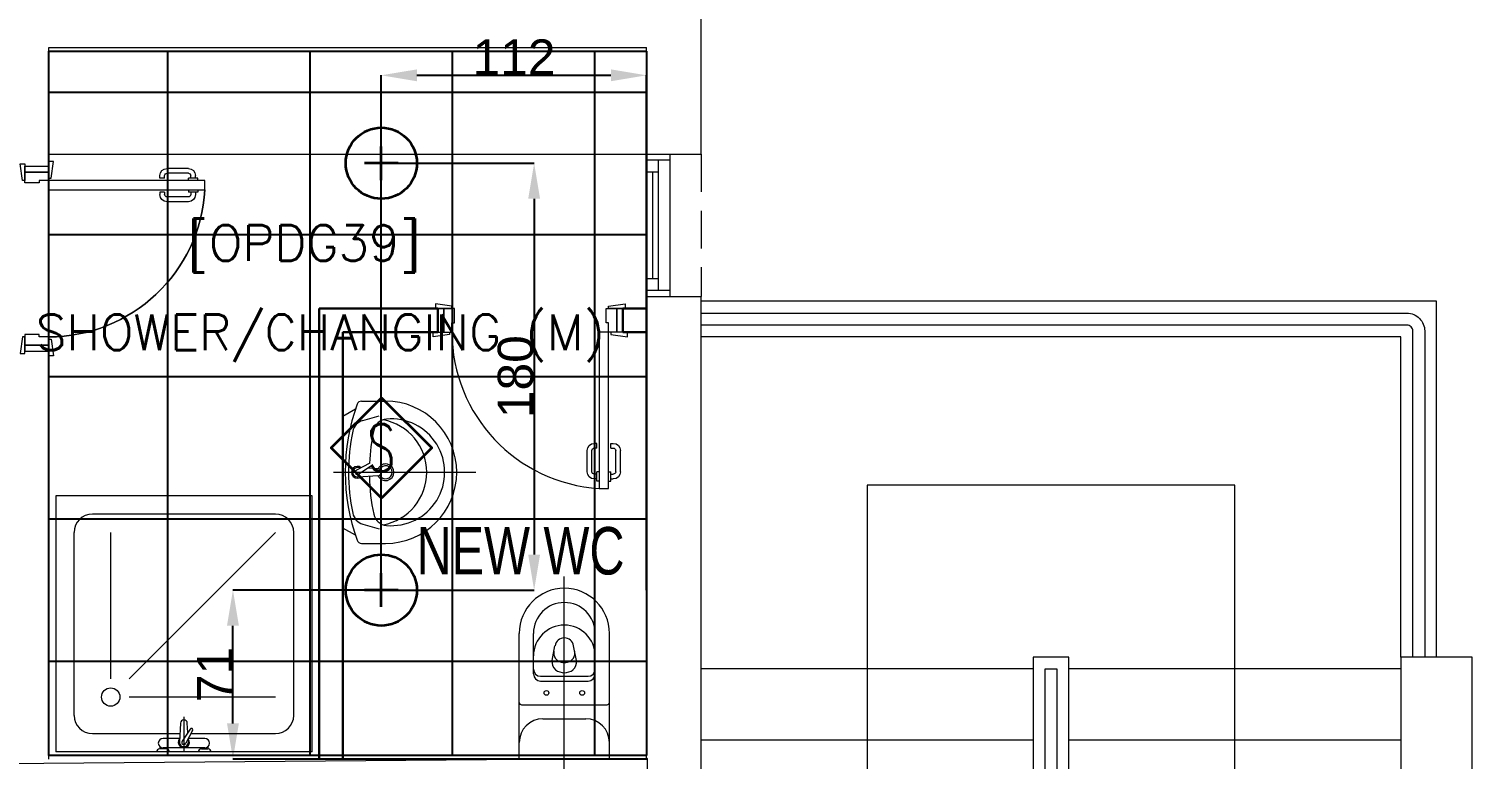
# Model space of a CAD drawing. Header units: inches. Extents: x -12418 to 57169, y -29325 to 19878.
# Drawn here: x 46214 to 52298, y 2502 to 5581 of the extents above; entities that cross this region are included whole.
import ezdxf
from ezdxf.enums import TextEntityAlignment as Align

# ---------------------------------------------------------------- set-up
doc = ezdxf.new("R2010")
doc.units = ezdxf.units.IN
doc.header["$LTSCALE"] = 25
doc.header["$MEASUREMENT"] = 0
doc.header["$PDMODE"] = 3
doc.linetypes.add('00-Ground Floor$0$HIDDEN', pattern=[9.525, 6.35, -3.175])
doc.layers.get('0').update_dxf_attribs({"color": 8})
doc.layers.get('Defpoints').update_dxf_attribs({"color": 8})
for name, color, linetype, lineweight in [('00-Ground Floor$0$72_EGR_BASE_TEXT', 252, 'Continuous', 5), ('00-Ground Floor$0$Aluminum', 251, 'Continuous', 5), ('00-Ground Floor$0$C-HYDR-CTCH', 251, 'Continuous', 5), ('00-Ground Floor$0$Proj', 251, 'Continuous', 5), ('00-Ground Floor$0$SANIT', 250, 'Continuous', 5), ('00-Ground Floor$0$Structure', 251, 'Continuous', 5), ('00-Ground Floor$0$Walls', 251, 'Continuous', 5), ('00-Ground Floor$0$Wooden Joinery', 251, 'Continuous', 5), ('E-DIM', 6, 'Continuous', 18), ('E-LITE-CIRC-NUMB', 6, 'Continuous', 25), ('E-LITE-CLNG @ 100', 150, 'Continuous', 35), ('E-LITE-CTRL', 6, 'Continuous', 25), ('F-ALRM-CLNG @ 100', 33, 'Continuous', 35)]:
    doc.layers.add(name, color=color, linetype=linetype, lineweight=lineweight)
doc.layers.add('00-Ground Floor$0$False Ceiling', color=251, linetype='Continuous')
doc.layers.add('00-Ground Floor$0$X-WHITE glass', color=255, linetype='Continuous')
doc.styles.add('00-Ground Floor$0$SIMPLEX', font='SIMPLEX.shx', dxfattribs={"height": 150})
doc.styles.add('00-Ground Floor$0$X3G_ENTITY_2587F5', font='swisscl.ttf', dxfattribs={"height": 200})
doc.styles.add('DC_Simplex', font='SIMPLEX.shx', dxfattribs={"width": 0.7})
doc.styles.get("Standard").update_dxf_attribs({"font": 'arial.ttf'})
doc.dimstyles.get("Standard").update_dxf_attribs({"dimtxt": 150, "dimasz": 150, "dimexe": 0.18, "dimexo": 0.0625, "dimgap": 1, "dimtad": 1, "dimdec": 0, "dimlfac": 0.1, "dimzin": 0, "dimdsep": 46, "dimtxsty": 'Standard', "dimcen": 0.09, "dimclrd": 256, "dimclrt": 7, "dimadec": 0, "dimazin": 0, "dimtfac": 1, "dimtdec": 0, "dimtofl": 0, "dimtmove": 0, "dimatfit": 3, "dimfxl": 1, "dimtolj": 1, "dimtzin": 0, "dimarcsym": 0})

# ---------------------------------------------------------------- blocks, each defined once
blk = doc.blocks.new('00-Ground Floor$0$A$C72370EFE')
at = {"layer": '00-Ground Floor$0$Wooden Joinery'}
for p, q in [((-0.01, -0.04), (-0.02, -0.04)), ((-0.01, -0.06), (-0.02, -0.06)), ((-0.01, -0.03), (-0.01, -0.07)), ((0, -0.03), (-0.01, -0.03)), ((0.04, -0.03), (0.05, -0.03)), ((0.05, -0.03), (0.05, -0.07)), ((0.05, -0.04), (0.06, -0.04)), ((0.05, -0.06), (0.06, -0.06)), ((-0.05, -0.07), (-0.05, -0.16)), ((-0.03, -0.07), (-0.03, -0.16)), ((0, -0.07), (-0.01, -0.07)), ((0.04, -0.07), (0.05, -0.07)), ((0.07, -0.07), (0.07, -0.16)), ((0.09, -0.07), (0.09, -0.16)), ((-0.01, -0.17), (-0.02, -0.17)), ((-0.01, -0.17), (-0.01, -0.19)), ((0.05, -0.17), (0.06, -0.17)), ((0.05, -0.17), (0.05, -0.19)), ((-0.01, -0.19), (-0.02, -0.19)), ((0.05, -0.19), (0.06, -0.19))]:
    blk.add_line(p, q, dxfattribs=at)
for centre, radius, start, end in [((-0.02, -0.07), 0.03, 90, 180), ((-0.02, -0.07), 0.01, 90, 180), ((0.06, -0.07), 0.03, 0, 90), ((0.06, -0.07), 0.01, 0, 90), ((-0.02, -0.16), 0.03, 180, 270), ((-0.02, -0.16), 0.01, 180, 270), ((0.06, -0.16), 0.01, 270, 0), ((0.06, -0.16), 0.03, 270, 0)]:
    blk.add_arc(centre, radius, start, end, dxfattribs=at)
blk = doc.blocks.new('00-Ground Floor$0$A$C268A7CF0')
at = {"layer": '00-Ground Floor$0$Wooden Joinery'}
for points in [[(80, 758.8), (80, 768.8), (10, 778.8), (10, 758.8)], [(740, 758.8), (740, 768.8), (810, 778.8), (810, 758.8)], [(70, 658.8), (70, 648.8), (0, 638.8), (0, 658.8)], [(120, 658.8), (120, 0), (80, 0), (80, 658.8)], [(750, 658.8), (750, 648.8), (820, 638.8), (820, 658.8)]]:
    blk.add_lwpolyline(points, close=True, dxfattribs=at)
for points in [[(45, 658.8), (45, 758.8), (20, 758.8), (20, 658.8), (45, 658.8)], [(45, 658.8), (80, 658.8), (80, 698.8), (90, 698.8), (90, 758.8), (45, 758.8), (45, 658.8)], [(775, 658.8), (740, 658.8), (740, 698.8), (730, 698.8), (730, 758.8), (775, 758.8), (775, 658.8)], [(775, 658.8), (775, 758.8), (800, 758.8), (800, 658.8), (775, 658.8)]]:
    blk.add_lwpolyline(points, dxfattribs=at)
blk.add_arc((80, 658.8), 660, 273.4748, 0, dxfattribs=at)
at = {"layer": '00-Ground Floor$0$Wooden Joinery', "xscale": 999.9999999998854, "yscale": 999.9999999998854, "zscale": 999.9999999998854, "rotation": 180}
blk.add_blockref('00-Ground Floor$0$A$C72370EFE', (120, 0), dxfattribs=at)
blk = doc.blocks.new('00-Ground Floor$0$A$Ce9e1c4c3')
at = {"layer": '00-Ground Floor$0$False Ceiling', "color": 254}
for p, q in [((-53702.1, 5487.6, 0), (-51182.1, 5487.6, 0)), ((-53702.1, 2517.6, 0), (-53702.1, 5487.6, 0)), ((-51182.1, 5487.6, 0), (-51182.1, 2517.6, 0)), ((-51182.1, 2517.6, 0), (-53702.1, 2517.6, 0))]:
    blk.add_line(p, q, dxfattribs=at)
at = {"layer": '00-Ground Floor$0$False Ceiling', "color": 254, "linetype": 'Continuous'}
for p, q in [((-53200, 2517.6), (-53200, 5487.6)), ((-52600, 2517.6), (-52600, 5487.6)), ((-52000, 2517.6), (-52000, 5487.6)), ((-51400, 2517.6), (-51400, 5487.6)), ((-53702.1, 5315), (-51182.1, 5315)), ((-53702.1, 4715), (-51182.1, 4715)), ((-53702.1, 4115), (-51182.1, 4115)), ((-53702.1, 3515), (-51182.1, 3515)), ((-53702.1, 2915), (-51182.1, 2915))]:
    blk.add_line(p, q, dxfattribs=at)
blk = doc.blocks.new('00-Ground Floor')
at = {"color": 5}
blk.add_line((47787.2, 3983.9, 0), (47787.2, 3983.9, 0), dxfattribs=at)
at = {"layer": '00-Ground Floor$0$Aluminum'}
for p, q in [((48817.9, 4452.6, 0), (48817.9, 5052.6, 0)), ((48917.9, 4452.6, 0), (48917.9, 5052.6, 0)), ((48917.9, 5027.6, 0), (48817.9, 5027.6, 0)), ((48867.9, 4477.6, 0), (48867.9, 5027.6, 0)), ((48867.9, 4977.6, 0), (48817.9, 4977.6, 0)), ((48842.9, 4977.6, 0), (48842.9, 4527.6, 0)), ((48867.9, 4527.6, 0), (48817.9, 4527.6, 0)), ((48917.9, 4477.6, 0), (48817.9, 4477.6, 0))]:
    blk.add_line(p, q, dxfattribs=at)
at = {"layer": '00-Ground Floor$0$C-HYDR-CTCH', "flags": 128}
blk.add_lwpolyline([(45935.6, 2481.2), (45943.1, -943.6), (48829.4, -919.7), (48821.9, 2505.1), (45935.6, 2481.2)], dxfattribs=at)
at = {"layer": '00-Ground Floor$0$Proj', "linetype": '00-Ground Floor$0$HIDDEN'}
blk.add_line((49047.9, 5052.6, 0), (49047.9, 4452.6, 0), dxfattribs=at)
at = {"layer": '00-Ground Floor$0$Proj'}
for p, q in [((50597.9, 2932.6, 0), (50447.9, 2932.6, 0)), ((50447.9, 2932.6, 0), (50447.9, 1682.6, 0)), ((50447.9, 2882.6, 0), (49047.9, 2882.6, 0)), ((50497.9, 1734.3, 0), (50497.9, 2882.6, 0)), ((50497.9, 2882.6, 0), (50547.9, 2882.6, 0)), ((51997.9, 2882.6, 0), (50597.9, 2882.6, 0)), ((50447.9, 2582.6, 0), (49047.9, 2582.6, 0)), ((51997.9, 2582.6, 0), (50597.9, 2582.6, 0))]:
    blk.add_line(p, q, dxfattribs=at)
at = {"layer": '00-Ground Floor$0$Proj', "elevation": 0}
for points in [[(52147.9, 2932.6), (52147.9, 4432.6), (49047.9, 4432.6)], [(51997.9, 2932.6), (51997.9, 4282.6), (49047.9, 4282.6)], [(51297.9, -817.4), (51297.9, 3657.6), (49747.9, 3657.6), (49747.9, 1117.8)], [(51297.9, -817.4), (51297.9, 3657.6), (49747.9, 3657.6), (49747.9, 1117.8)], [(50547.9, 2882.6), (50547.9, -767.4), (50597.9, -767.4), (50597.9, 2932.6)]]:
    blk.add_lwpolyline(points, dxfattribs=at)
for points in [[(49047.9, 4382.6), (52022.9, 4382.6, -0.414214), (52097.9, 4307.6), (52097.9, 2932.6)], [(52047.9, 2932.6), (52047.9, 4307.6, 0.414214), (52022.9, 4332.6), (49047.9, 4332.6)]]:
    blk.add_lwpolyline(points, format="xyb", dxfattribs=at)
at = {"layer": '00-Ground Floor$0$SANIT'}
for p, q in [((47590.8, 3977.6, 0), (47537.9, 3947.6, 0)), ((47616.9, 4011.8, 0), (47717.9, 4011.8, 0)), ((47537.9, 3476, 0), (47537.9, 3947.6, 0)), ((47622, 3930.3, 0), (47691.6, 3950.2, 0)), ((47497.9, 3711.8, 0), (48097.9, 3711.8, 0)), ((47652.1, 3750.7, 0), (47595.4, 3720.5, 0)), ((47614.9, 3730.9, 0), (47601.9, 3731.7, 0)), ((47658.9, 3739.3, 0), (47605.3, 3704, 0)), ((47685.2, 3726.8, 0), (47643.6, 3729.2, 0)), ((47685.2, 3696.8, 0), (47601.9, 3691.9, 0)), ((46327.9, 3612.6, 0), (46327.9, 2532.6, 0)), ((47407.9, 3612.6, 0), (46327.9, 3612.6, 0)), ((47407.9, 2532.6, 0), (47407.9, 3612.6, 0)), ((47253.6, 3535.4, 0), (46482.2, 3535.4, 0)), ((47590.8, 3446, 0), (47537.9, 3476, 0)), ((47622, 3493.3, 0), (47691.6, 3473.5, 0)), ((46405.1, 2686.9, 0), (46405.1, 3458.3, 0)), ((46559.4, 2841.1, 0), (46559.4, 3458.3, 0)), ((46636.5, 2841.1, 0), (47253.6, 3458.3, 0)), ((47330.8, 2686.9, 0), (47330.8, 3458.3, 0)), ((47616.9, 3411.8, 0), (47717.9, 3411.8, 0)), ((48471.4, 2442.6, 0), (48471.4, 3272.6, 0)), ((48281.4, 2502.6, 0), (48281.4, 3032.6, 0)), ((48341.4, 2861.6, 0), (48341.4, 3032.6, 0)), ((48601.4, 2861.6, 0), (48601.4, 3032.6, 0)), ((48661.4, 2502.6, 0), (48661.4, 3032.6, 0)), ((48420.4, 2918.1, 0), (48432, 2980.7, 0)), ((48522.4, 2918.1, 0), (48510.7, 2980.7, 0)), ((48371.4, 2851.6, 0), (48571.4, 2851.6, 0)), ((48371.4, 2831.6, 0), (48571.4, 2831.6, 0)), ((47253.6, 2764, 0), (46636.5, 2764, 0)), ((46867.9, 2681.1, 0), (46867.9, 2532.6, 0)), ((48291.4, 2731.6, 0), (48651.4, 2731.6, 0)), ((46853.8, 2653.4, 0), (46849.2, 2575.3, 0)), ((46893.9, 2629.1, 0), (46860.1, 2577.7, 0)), ((46904.7, 2622.7, 0), (46876.2, 2569.2, 0)), ((46884.4, 2614.7, 0), (46882.1, 2653.4, 0)), ((48381.4, 2672.6, 0), (48561.4, 2672.6, 0)), ((46851.2, 2609.7, 0), (46482.2, 2609.7, 0)), ((46850, 2589.9, 0), (46780.2, 2589.9, 0)), ((46886, 2587.6, 0), (46886.7, 2575.3, 0)), ((46955.7, 2589.9, 0), (46887.2, 2589.9, 0)), ((47253.6, 2609.7, 0), (46897.8, 2609.7, 0)), ((47407.9, 2532.6, 0), (46327.9, 2532.6, 0)), ((46766.7, 2554.6, 0), (46766.7, 2546.1, 0)), ((46793.7, 2546.1, 0), (46766.7, 2546.1, 0)), ((46955.7, 2549.4, 0), (46780.2, 2549.4, 0)), ((46793.7, 2549.4, 0), (46793.7, 2546.1, 0)), ((46942.2, 2549.4, 0), (46942.2, 2546.1, 0)), ((46942.2, 2546.1, 0), (46969.2, 2546.1, 0)), ((46969.2, 2554.6, 0), (46969.2, 2546.1, 0))]:
    blk.add_line(p, q, dxfattribs=at)
for centre, radius in [((46559.4, 2764, 0), 38.6), ((48396.1, 2781.6, 0), 10), ((48546.6, 2781.6, 0), 10)]:
    blk.add_circle(centre, radius, dxfattribs=at)
for centre, radius, start, end in [((48393.6, 3711.8, 0), 845.7, 160.17712, 199.82288), ((47616.9, 3991.8, 0), 20, 90, 160.17712), ((47717.9, 3711.8, 0), 300, 270, 90), ((47638.5, 3872.6, 0), 60, 105.92061, 168.19138), ((47726.9, 3876.3, 0), 60, 95.18578, 167.91174), ((47666.2, 3711.8, 0), 225.2, 280.60973, 79.39027), ((47741.8, 3711.8, 0), 225.2, 264.81421, 95.18578), ((48407.5, 3711.8, 0), 845.7, 168.19138, 191.80862), ((48495.1, 3711.8, 0), 845.7, 167.91174, 177.42745), ((47599.6, 3711.8, 0), 25, 50.74745, 310.36798), ((47599.6, 3711.8, 0), 20, 83.26708, 276.68201), ((47599.6, 3711.8, 0), 9.66, 115.41267, 305.95772), ((48495.1, 3711.8, 0), 845.7, 178.54856, 178.84398), ((47685.2, 3711.8, 0), 15, 270, 90), ((47717.9, 3711.8, 0), 35, 205.31059, 154.68941), ((47717.9, 3711.8, 0), 27.5, 207.14957, 152.85043), ((48495.1, 3711.8, 0), 845.7, 181.15716, 192.08826), ((46482.2, 3458.3, 0), 77.1, 90, 180), ((47253.6, 3458.3, 0), 77.1, 0, 90), ((47638.5, 3551, 0), 60, 191.80862, 254.07939), ((47726.9, 3547.3, 0), 60, 192.08826, 264.81421), ((47616.9, 3431.8, 0), 20, 199.82288, 270), ((48471.4, 3032.6, 0), 190, 0, 180), ((48471.4, 3032.6, 0), 130, 0, 180), ((48471.4, 2937.2, 0), 130, 0, 180), ((48471.4, 2973.3, 0), 40, 10.57115, 169.42885), ((48467, 2949.7, 0), 40, 169.42885, 256.41759), ((48475.8, 2949.7, 0), 40, 283.58241, 10.57115), ((48371.4, 2881.6, 0), 30, 180, 270), ((48371.4, 2861.6, 0), 30, 180, 270), ((48459.7, 2910.8, 0), 40, 169.42885, 231.52497), ((48471.4, 2925.5, 0), 58.8, 231.52497, 308.47503), ((48471.4, 2968, 0), 58.8, 256.41759, 283.58241), ((48483, 2910.8, 0), 40, 308.47503, 10.57115), ((48571.4, 2881.6, 0), 30, 270, 0), ((48571.4, 2861.6, 0), 30, 270, 0), ((48291.4, 2741.6, 0), 10, 180, 270), ((48651.4, 2741.6, 0), 10, 270, 0), ((46482.2, 2686.9, 0), 77.1, 180, 270), ((47253.6, 2686.9, 0), 77.1, 270, 0), ((46867.9, 2653.4, 0), 14.2, 0, 180), ((46899.3, 2625.9, 0), 6.3, 329.31481, 149.31481), ((48381.4, 2572.6, 0), 100, 90, 180), ((48561.4, 2572.6, 0), 100, 0, 90), ((46780.2, 2569.7, 0), 20.3, 90, 270), ((46867.9, 2573.1, 0), 23.6, 139.63201, 39.25255), ((46867.9, 2573.1, 0), 18.9, 173.26708, 6.73292), ((46867.9, 2573.1, 0), 9.13, 144.04228, 334.58733), ((46955.7, 2569.7, 0), 20.3, 270, 90), ((46766.7, 2532.6, 0), 13.5, 90, 180), ((46793.7, 2532.6, 0), 13.5, 0, 90), ((46942.2, 2532.6, 0), 13.5, 90, 180), ((46969.2, 2532.6, 0), 13.5, 0, 90)]:
    blk.add_arc(centre, radius, start, end, dxfattribs=at)
at = {"layer": '00-Ground Floor$0$Structure', "elevation": 0}
blk.add_lwpolyline([(51997.9, 2932.6), (51997.9, -947.4), (52297.9, -947.4), (52297.9, 2932.6)], close=True, dxfattribs=at)
at = {"layer": '00-Ground Floor$0$Walls'}
for p, q in [((49047.9, 5052.6, 0), (49047.9, 5802.6, 0)), ((46297.9, 5002.6, 0), (46297.9, 5502.6, 0)), ((46297.9, 5502.6, 0), (48817.9, 5502.6, 0)), ((46297.9, 5502.6, 0), (48817.9, 5502.6, 0)), ((48817.9, 5052.6, 0), (48817.9, 5502.6, 0)), ((48817.9, 5052.6, 0), (48817.9, 5502.6, 0)), ((48817.9, 5052.6, 0), (49047.9, 5052.6, 0)), ((48817.9, 5052.6, 0), (49047.9, 5052.6, 0)), ((46197.9, 5002.6, 0), (46297.9, 5002.6, 0)), ((46197.9, 5002.6, 0), (46297.9, 5002.6, 0)), ((48817.9, 2502.6, 0), (48817.9, 4452.6, 0)), ((48817.9, 4452.6, 0), (49047.9, 4452.6, 0)), ((49047.9, -947.4, 0), (49047.9, 4452.6, 0)), ((48717.9, 4302.6, 0), (48717.9, 4402.6, 0)), ((46197.9, 4222.6, 0), (46297.9, 4222.6, 0)), ((46197.9, 4222.6, 0), (46297.9, 4222.6, 0)), ((46297.9, 2502.6, 0), (46297.9, 4222.6, 0))]:
    blk.add_line(p, q, dxfattribs=at)
at = {"layer": '00-Ground Floor$0$Wooden Joinery'}
blk.add_line((46297.9, 5052.6, 0), (48817.9, 5052.6, 0), dxfattribs=at)
at = {"layer": '00-Ground Floor$0$Wooden Joinery', "elevation": 0}
for points in [[(46297.9, 4977.6), (46197.9, 4977.6), (46197.9, 5002.6), (46297.9, 5002.6), (46297.9, 4977.6)], [(46297.9, 4977.6), (46297.9, 4942.6), (46257.9, 4942.6), (46257.9, 4932.6), (46197.9, 4932.6), (46197.9, 4977.6), (46297.9, 4977.6)], [(47962.9, 4302.6), (47962.9, 4402.6), (47937.9, 4402.6), (47937.9, 4302.6), (47962.9, 4302.6)], [(47962.9, 4302.6), (47997.9, 4302.6), (47997.9, 4342.6), (48007.9, 4342.6), (48007.9, 4402.6), (47962.9, 4402.6), (47962.9, 4302.6)], [(48692.9, 4302.6), (48657.9, 4302.6), (48657.9, 4342.6), (48647.9, 4342.6), (48647.9, 4402.6), (48692.9, 4402.6), (48692.9, 4302.6)], [(48692.9, 4302.6), (48692.9, 4402.6), (48717.9, 4402.6), (48717.9, 4302.6), (48692.9, 4302.6)], [(46297.9, 4247.6), (46297.9, 4282.6), (46257.9, 4282.6), (46257.9, 4292.6), (46197.9, 4292.6), (46197.9, 4247.6), (46297.9, 4247.6)], [(46297.9, 4247.6), (46197.9, 4247.6), (46197.9, 4222.6), (46297.9, 4222.6), (46297.9, 4247.6)]]:
    blk.add_lwpolyline(points, dxfattribs=at)
for points in [[(46297.9, 4952.6), (46307.9, 4952.6), (46317.9, 5022.6), (46297.9, 5022.6)], [(46297.9, 4902.6), (46956.7, 4902.6), (46956.7, 4942.6), (46297.9, 4942.6)], [(47997.9, 4402.6), (47997.9, 4412.6), (47927.9, 4422.6), (47927.9, 4402.6)], [(48657.9, 4402.6), (48657.9, 4412.6), (48727.9, 4422.6), (48727.9, 4402.6)], [(46297.9, 4272.6), (46307.9, 4272.6), (46317.9, 4202.6), (46297.9, 4202.6)], [(47987.9, 4302.6), (47987.9, 4292.6), (47917.9, 4282.6), (47917.9, 4302.6)], [(48617.9, 4302.6), (48617.9, 3643.8), (48657.9, 3643.8), (48657.9, 4302.6)], [(48667.9, 4302.6), (48667.9, 4292.6), (48737.9, 4282.6), (48737.9, 4302.6)]]:
    blk.add_lwpolyline(points, close=True, dxfattribs=at)
at = {"layer": '00-Ground Floor$0$Wooden Joinery'}
for centre, start, end in [((46297.9, 4942.6, 0), 270, 356.5252), ((48657.9, 4302.6, 0), 180, 266.5252)]:
    blk.add_arc(centre, 660, start, end, dxfattribs=at)
at = {"layer": '00-Ground Floor$0$X-WHITE glass', "color": 253, "lineweight": 30, "ltscale": 6, "true_color": 0x9898cc}
for p, q in [((47437.9, 2502.6, 0), (47437.9, 4402.6, 0)), ((47437.9, 4402.6, 0), (47937.9, 4402.6, 0)), ((47937.9, 4402.6, 0), (47937.9, 4302.6, 0)), ((48717.9, 4402.6, 0), (48717.9, 4302.6, 0)), ((48717.9, 4402.6, 0), (48817.9, 4402.6, 0)), ((47537.9, 2502.6, 0), (47537.9, 4302.6, 0)), ((47537.9, 4302.6, 0), (47937.9, 4302.6, 0)), ((48717.9, 4302.6, 0), (48817.9, 4302.6, 0))]:
    blk.add_line(p, q, dxfattribs=at)
at = {"layer": '00-Ground Floor$0$False Ceiling', "color": 254}
blk.add_blockref('00-Ground Floor$0$A$Ce9e1c4c3', (100000, 0), dxfattribs=at)
at = {"layer": '00-Ground Floor$0$Wooden Joinery', "xscale": -1, "rotation": 90}
blk.add_blockref('00-Ground Floor$0$A$C268A7CF0', (46956.7, 5022.6, 0), dxfattribs=at)
at = {"layer": '00-Ground Floor$0$Wooden Joinery'}
for p, xscale, yscale, zscale, rotation in [((46956.7, 4902.6, 0), -999.9999999998856, 999.9999999998856, 999.9999999998856, 270), ((48617.9, 3643.8, 0), -999.9999999998854, 999.9999999998854, 999.9999999998854, 180)]:
    blk.add_blockref('00-Ground Floor$0$A$C72370EFE', p, dxfattribs=dict(at, xscale=xscale, yscale=yscale, zscale=zscale, rotation=rotation))
at = {"layer": '00-Ground Floor$0$72_EGR_BASE_TEXT', "style": '00-Ground Floor$0$X3G_ENTITY_2587F5'}
blk.add_text('NEW WC', height=200, dxfattribs=at).set_placement((47848.5, 3280.9, 0))
at = {"layer": '00-Ground Floor$0$72_EGR_BASE_TEXT', "char_height": 150, "attachment_point": 2, "style": '00-Ground Floor$0$SIMPLEX'}
for s, insert in [('[OPDG39]', (47374.9, 4753.5, 0)), ('SHOWER/CHANGING (M)', (47443.2, 4377.3))]:
    blk.add_mtext(s, dxfattribs=dict(at, insert=insert))
blk = doc.blocks.new('DC_LT-CL-Point')
for p, q in [((0, -0.711), (0, 0.711)), ((0.711, 0), (-0.711, 0))]:
    blk.add_line(p, q)
blk.add_circle((0, 0), 1.5)
at = {"layer": 'E-LITE-CIRC-NUMB', "style": 'DC_Simplex', "width": 0.7, "flags": 8}
blk.add_attdef('CIRCUIT', text='', height=2, rotation=360, dxfattribs=at).set_placement((-3.364, 1.5), align=Align.RIGHT)
at = {"layer": 'E-LITE-CTRL', "style": 'DC_Simplex', "width": 0.7, "flags": 8}
blk.add_attdef('CONTROL', (3.364, -3.498), '', height=2, rotation=360, dxfattribs=at)
blk = doc.blocks.new('A$C5CF53093')
blk.add_lwpolyline([(0, -212.1), (-212.1, 0), (0, 212.1), (212.1, 0)], close=True)
blk = doc.blocks.new('*U207')
at = {"xscale": 0.01, "yscale": 0.01, "zscale": 0.01}
blk.add_blockref('A$C5CF53093', (0.007, -0.007), dxfattribs=at)
at = {"color": 6, "style": 'DC_Simplex', "width": 0.7, "flags": 8}
blk.add_attdef('TYPE', text='', height=2, rotation=360, dxfattribs=at).set_placement((0, 0), align=Align.MIDDLE_CENTER)
blk = doc.blocks.new('*D265')
at = {"layer": 'Defpoints', "color": 0, "transparency": 16777216}
for p in [(47700, 5015), (47700, 3215), (48344.2, 3215)]:
    blk.add_point(p, dxfattribs=at)
at = {"layer": 'E-DIM', "color": 0, "lineweight": -2, "transparency": 16777216}
for p, q in [((47700.1, 5015), (48344.3, 5015)), ((47700.1, 3215), (48344.3, 3215))]:
    blk.add_line(p, q, dxfattribs=at)
at = {"layer": 'E-DIM', "lineweight": -2, "transparency": 16777216}
blk.add_line((48344.2, 4865), (48344.2, 3365), dxfattribs=at)
at = {"layer": 'E-DIM', "transparency": 16777216}
for points in [[(48319.2, 4865), (48369.2, 4865), (48344.2, 5015)], [(48319.2, 3365), (48369.2, 3365), (48344.2, 3215)]]:
    blk.add_solid(points, dxfattribs=at)
at = {"layer": 'E-DIM', "color": 7, "transparency": 16777216, "insert": (48266.6, 4115), "char_height": 150, "attachment_point": 5, "rotation": 90}
blk.add_mtext('\\A1;180', dxfattribs=at)
blk = doc.blocks.new('*D266')
at = {"layer": 'Defpoints', "color": 0, "transparency": 16777216}
for p in [(47074.6, 3215), (47700, 3215), (48817.9, 2502.6, 0)]:
    blk.add_point(p, dxfattribs=at)
at = {"layer": 'E-DIM', "color": 0, "lineweight": -2, "transparency": 16777216}
for p, q in [((47699.9, 3215), (47074.4, 3215)), ((48817.9, 2502.6), (47074.4, 2502.6))]:
    blk.add_line(p, q, dxfattribs=at)
at = {"layer": 'E-DIM', "lineweight": -2, "transparency": 16777216}
blk.add_line((47074.6, 2652.6), (47074.6, 3065), dxfattribs=at)
at = {"layer": 'E-DIM', "transparency": 16777216}
for points in [[(47049.6, 3065), (47099.6, 3065), (47074.6, 3215)], [(47049.6, 2652.6), (47099.6, 2652.6), (47074.6, 2502.6)]]:
    blk.add_solid(points, dxfattribs=at)
at = {"layer": 'E-DIM', "color": 7, "transparency": 16777216, "insert": (46998.3, 2858.8), "char_height": 150, "attachment_point": 5, "rotation": 90}
blk.add_mtext('\\A1;71', dxfattribs=at)
blk = doc.blocks.new('*D457')
at = {"layer": 'Defpoints', "color": 0, "transparency": 16777216}
for p in [(48817.9, 5385.6), (47700, 3215), (48817.9, 3215, 0)]:
    blk.add_point(p, dxfattribs=at)
at = {"layer": 'E-DIM', "color": 0, "lineweight": -2, "transparency": 16777216}
for p, q in [((47700, 3215.1), (47700, 5385.8)), ((48817.9, 3215.1), (48817.9, 5385.8))]:
    blk.add_line(p, q, dxfattribs=at)
at = {"layer": 'E-DIM', "lineweight": -2, "transparency": 16777216}
blk.add_line((47850, 5385.6), (48667.9, 5385.6), dxfattribs=at)
at = {"layer": 'E-DIM', "transparency": 16777216}
for points in [[(47850, 5410.6), (47850, 5360.6), (47700, 5385.6)], [(48667.9, 5410.6), (48667.9, 5360.6), (48817.9, 5385.6)]]:
    blk.add_solid(points, dxfattribs=at)
at = {"layer": 'E-DIM', "color": 7, "transparency": 16777216, "insert": (48259, 5461.9), "char_height": 150, "attachment_point": 5}
blk.add_mtext('\\A1;112', dxfattribs=at)

msp = doc.modelspace()

# ---------------------------------------------------------------- block references
msp.add_blockref('00-Ground Floor', (0, 0))
at = {"layer": 'E-LITE-CLNG @ 100', "xscale": 99.99999999999999, "yscale": 99.99999999999999, "zscale": 99.99999999999999}
for p in [(47700, 5015), (47700, 3215)]:
    msp.add_blockref('DC_LT-CL-Point', p, dxfattribs=at)
at = {"layer": 'F-ALRM-CLNG @ 100', "xscale": 100, "yscale": 100, "zscale": 100}
msp.add_blockref('*U207', (47700, 3815), dxfattribs=at).add_auto_attribs({'TYPE': 'S'})

# ---------------------------------------------------------------- dimensions: what is measured, and where the dimension line sits
at = {"layer": 'E-DIM'}
dim = msp.add_linear_dim(base=(48817.9, 5385.6), p1=(47700, 3215), p2=(48817.9, 3215, 0), dimstyle='Standard', dxfattribs=at)
dim.commit()
dim.dimension.update_dxf_attribs({"geometry": '*D457', "text_midpoint": (48259, 5461.9)})
for base, p1, picture, middle in [((48344.2, 3215), (47700, 5015), '*D265', (48266.6, 4115)), ((47074.6, 3215), (48817.9, 2502.6, 0), '*D266', (46998.3, 2858.8))]:
    dim = msp.add_linear_dim(base=base, p1=p1, p2=(47700, 3215), angle=90, dimstyle='Standard', dxfattribs=at)
    dim.commit()
    dim.dimension.update_dxf_attribs({"geometry": picture, "text_midpoint": middle})

doc.saveas('drawing.dxf')
